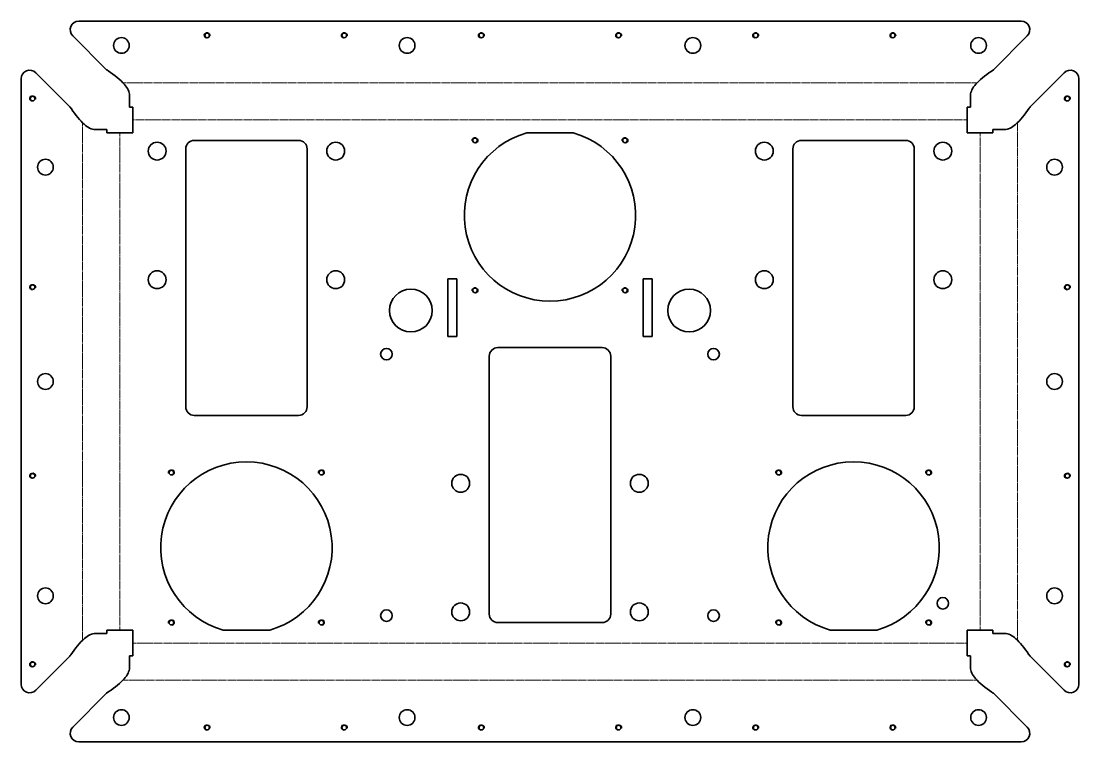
# Model space of a CAD drawing. Header units: millimetres. Extents: x 0 to 740, y 0 to 504.
import ezdxf

# ---------------------------------------------------------------- set-up
doc = ezdxf.new("R2010")
doc.units = ezdxf.units.MM
doc.linetypes.add('Chain', pattern=[13.68, 9.12, -1.14, 2.28, -1.14])
for name, color, linetype, lineweight in [('SIMUMAK Bend Centerline (ISO)', 7, 'Chain', 9), ('SIMUMAK Visible (ISO)', 7, 'Continuous', 35), ('SIMUMAK Visible Narrow (ISO)', 7, 'Continuous', 25)]:
    doc.layers.add(name, color=color, linetype=linetype, lineweight=lineweight)

# ---------------------------------------------------------------- blocks, each defined once
blk = doc.blocks.new('3DF-ASI-V016-BASE001_Sheet_3_3DF-ASI-V016-BASE001')
at = {"layer": 'SIMUMAK Bend Centerline (ISO)', "ltscale": 0.263158}
for p, q in [((-299.03, 209.14), (299.03, 209.14)), ((-327.14, 181.03), (-327.14, -181.03)), ((292, 183.05), (-292, 183.05)), ((327.14, -181.03), (327.14, 181.03)), ((-301.05, -174), (-301.05, 174)), ((301.05, 174), (301.05, -174)), ((-292, -183.05), (292, -183.05)), ((299.03, -209.14), (-299.03, -209.14))]:
    blk.add_line(p, q, dxfattribs=at)
at = {"layer": 'SIMUMAK Visible (ISO)'}
for p, q in [((-329.86, 252.19), (329.86, 252.19)), ((-310.34, 218.19), (-334.1, 241.95)), ((334.1, 241.95), (310.34, 218.19)), ((-359.95, 216.1), (-336.19, 192.34)), ((336.19, 192.34), (359.95, 216.1)), ((-370.19, -211.86), (-370.19, 211.86)), ((370.19, 211.86), (370.19, -211.86)), ((-294.34, 192.1), (-294.34, 200.1)), ((294.34, 192.1), (294.34, 200.1)), ((-292, 192.1), (-294.34, 192.1)), ((-292, 174), (-292, 192.1)), ((292, 174), (292, 192.1)), ((292, 192.1), (294.34, 192.1)), ((-310.1, 176.34), (-318.1, 176.34)), ((-310.1, 174), (-310.1, 176.34)), ((-292, 174), (-310.1, 174)), ((16.28, 174), (-16.28, 174)), ((292, 174), (310.1, 174)), ((310.1, 176.34), (318.1, 176.34)), ((310.1, 174), (310.1, 176.34)), ((-249, 168.75), (-176, 168.75)), ((176, 168.75), (249, 168.75)), ((-255, -17.75), (-255, 162.75)), ((-170, 162.75), (-170, -17.75)), ((170, -17.75), (170, 162.75)), ((255, 162.75), (255, -17.75)), ((-71.6, 31.48), (-71.6, 71.88)), ((-71.6, 71.88), (-65.2, 71.88)), ((-65.2, 71.88), (-65.2, 31.48)), ((65.2, 71.88), (71.6, 71.88)), ((65.2, 31.48), (65.2, 71.88)), ((71.6, 71.88), (71.6, 31.48)), ((-65.2, 31.48), (-71.6, 31.48)), ((71.6, 31.48), (65.2, 31.48)), ((-36.5, 23.75), (36.5, 23.75)), ((-42.5, -162.75), (-42.5, 17.75)), ((42.5, 17.75), (42.5, -162.75)), ((-176, -23.75), (-249, -23.75)), ((249, -23.75), (176, -23.75)), ((36.5, -168.75), (-36.5, -168.75)), ((-310.1, -176.34), (-318.1, -176.34)), ((-310.1, -174), (-310.1, -176.34)), ((-292, -174), (-310.1, -174)), ((-292, -174), (-292, -192.1)), ((-228.78, -174), (-196.22, -174)), ((196.22, -174), (228.78, -174)), ((292, -174), (292, -192.1)), ((292, -174), (310.1, -174)), ((310.1, -174), (310.1, -176.34)), ((310.1, -176.34), (318.1, -176.34)), ((-336.19, -192.34), (-359.95, -216.1)), ((-292, -192.1), (-294.34, -192.1)), ((-294.34, -192.1), (-294.34, -200.1)), ((292, -192.1), (294.34, -192.1)), ((294.34, -192.1), (294.34, -200.1)), ((359.95, -216.1), (336.19, -192.34)), ((-334.1, -241.95), (-310.34, -218.19)), ((310.34, -218.19), (334.1, -241.95)), ((329.86, -252.19), (-329.86, -252.19))]:
    blk.add_line(p, q, dxfattribs=at)
for centre, radius in [((-300, 235.19), 5.5), ((-240, 242.19), 1.62), ((-144, 242.19), 1.62), ((-100, 235.19), 5.5), ((-48, 242.19), 1.62), ((48, 242.19), 1.62), ((100, 235.19), 5.5), ((144, 242.19), 1.62), ((240, 242.19), 1.62), ((300, 235.19), 5.5), ((-362.19, 198), 1.62), ((362.19, 198), 1.62), ((-52.5, 168.75), 1.62), ((52.5, 168.75), 1.62), ((-275, 161.25), 6.25), ((-150, 161.25), 6.25), ((150, 161.25), 6.25), ((275, 161.25), 6.25), ((-353.19, 150), 5.5), ((353.19, 150), 5.5), ((-275, 71.25), 6.25), ((-150, 71.25), 6.25), ((150, 71.25), 6.25), ((275, 71.25), 6.25), ((-362.19, 66), 1.62), ((362.19, 66), 1.62), ((-97.4, 49.68), 15), ((-52.5, 63.75), 1.62), ((52.5, 63.75), 1.62), ((97.4, 49.68), 15), ((-114.5, 19.14), 4.05), ((114.5, 19.14), 4.05), ((-353.19, 0), 5.5), ((353.19, 0), 5.5), ((-362.19, -66), 1.62), ((-265, -63.75), 1.62), ((-160, -63.75), 1.62), ((-62.5, -71.25), 6.25), ((62.5, -71.25), 6.25), ((160, -63.75), 1.62), ((265, -63.75), 1.62), ((362.19, -66), 1.62), ((-353.19, -150), 5.5), ((353.19, -150), 5.5), ((-62.5, -161.25), 6.25), ((62.5, -161.25), 6.25), ((275, -155.25), 4.05), ((-114.5, -163.86), 4.05), ((114.5, -163.86), 4.05), ((-265, -168.75), 1.62), ((-160, -168.75), 1.62), ((160, -168.75), 1.62), ((265, -168.75), 1.62), ((-362.19, -198), 1.62), ((362.19, -198), 1.62), ((-300, -235.19), 5.5), ((-100, -235.19), 5.5), ((100, -235.19), 5.5), ((300, -235.19), 5.5), ((-240, -242.19), 1.62), ((-144, -242.19), 1.62), ((-48, -242.19), 1.62), ((48, -242.19), 1.62), ((144, -242.19), 1.62), ((240, -242.19), 1.62)]:
    blk.add_circle(centre, radius, dxfattribs=at)
at = {"layer": 'SIMUMAK Visible (ISO)', "extrusion": (0, 0, -1)}
for centre, radius, start, end in [((329.86, 246.19), 6, 315, 90), ((-329.86, 246.19), 6, 90, 225), ((364.19, 211.86), 6, 0, 135), ((-364.19, 211.86), 6, 45, 180), ((0, 116.25), 60, 105.74055, 74.25945), ((212.5, -116.25), 60, 285.74055, 254.25945), ((-212.5, -116.25), 60, 285.74055, 254.25945), ((364.19, -211.86), 6, 225, 0), ((-364.19, -211.86), 6, 180, 315), ((329.86, -246.19), 6, 270, 45), ((-329.86, -246.19), 6, 135, 270)]:
    blk.add_arc(centre, radius, start, end, dxfattribs=at)
at = {"layer": 'SIMUMAK Visible (ISO)'}
for centre, start, end in [((-249, 162.75), 90, 180), ((-176, 162.75), 0, 90), ((176, 162.75), 90, 180), ((249, 162.75), 360, 90), ((-36.5, 17.75), 90, 180), ((36.5, 17.75), 360, 90), ((-249, -17.75), 180, 270), ((-176, -17.75), 270, 360), ((176, -17.75), 180, 270), ((249, -17.75), 270, 360), ((-36.5, -162.75), 180, 270), ((36.5, -162.75), 270, 360)]:
    blk.add_arc(centre, 6, start, end, dxfattribs=at)
for points, knots in [([(-294.34, 200.1), (-294.34, 202.71), (-295.62, 205.32), (-297.91, 207.94), (-300.68, 211.11), (-304.91, 214.27), (-309.3, 217.44), (-309.65, 217.69), (-310, 217.94), (-310.34, 218.19)], [0, 0, 0, 0, 0.680849, 0.680849, 0.680849, 1.505852, 1.505852, 1.505852, 1.570796, 1.570796, 1.570796, 1.570796]), ([(310.34, 218.19), (306.15, 215.18), (301.99, 212.16), (299.03, 209.14), (296.46, 206.53), (294.81, 203.91), (294.43, 201.3), (294.37, 200.9), (294.34, 200.5), (294.34, 200.1)], [-1.570796, -1.570796, -1.570796, -1.570796, -0.785398, -0.785398, -0.785398, -0.104549, -0.104549, -0.104549, 0, 0, 0, 0]), ([(-336.19, 192.34), (-333.18, 188.15), (-330.16, 183.99), (-327.14, 181.03), (-324.53, 178.46), (-321.91, 176.81), (-319.3, 176.43), (-318.9, 176.37), (-318.5, 176.34), (-318.1, 176.34)], [-1.570796, -1.570796, -1.570796, -1.570796, -0.785398, -0.785398, -0.785398, -0.104549, -0.104549, -0.104549, 0, 0, 0, 0]), ([(318.1, 176.34), (320.71, 176.34), (323.32, 177.62), (325.94, 179.91), (329.11, 182.68), (332.27, 186.91), (335.44, 191.3), (335.69, 191.65), (335.94, 192), (336.19, 192.34)], [0, 0, 0, 0, 0.680849, 0.680849, 0.680849, 1.505852, 1.505852, 1.505852, 1.570796, 1.570796, 1.570796, 1.570796]), ([(-318.1, -176.34), (-320.71, -176.34), (-323.32, -177.62), (-325.94, -179.91), (-329.11, -182.68), (-332.27, -186.91), (-335.44, -191.3), (-335.69, -191.65), (-335.94, -192), (-336.19, -192.34)], [0, 0, 0, 0, 0.680849, 0.680849, 0.680849, 1.505852, 1.505852, 1.505852, 1.570796, 1.570796, 1.570796, 1.570796]), ([(336.19, -192.34), (333.18, -188.15), (330.16, -183.99), (327.14, -181.03), (324.53, -178.46), (321.91, -176.81), (319.3, -176.43), (318.9, -176.37), (318.5, -176.34), (318.1, -176.34)], [-1.570796, -1.570796, -1.570796, -1.570796, -0.785398, -0.785398, -0.785398, -0.104549, -0.104549, -0.104549, 0, 0, 0, 0]), ([(-310.34, -218.19), (-306.15, -215.18), (-301.99, -212.16), (-299.03, -209.14), (-296.46, -206.53), (-294.81, -203.91), (-294.43, -201.3), (-294.37, -200.9), (-294.34, -200.5), (-294.34, -200.1)], [-1.570796, -1.570796, -1.570796, -1.570796, -0.785398, -0.785398, -0.785398, -0.104549, -0.104549, -0.104549, 0, 0, 0, 0]), ([(294.34, -200.1), (294.34, -202.71), (295.62, -205.32), (297.91, -207.94), (300.68, -211.11), (304.91, -214.27), (309.3, -217.44), (309.65, -217.69), (310, -217.94), (310.34, -218.19)], [0, 0, 0, 0, 0.680849, 0.680849, 0.680849, 1.505852, 1.505852, 1.505852, 1.570796, 1.570796, 1.570796, 1.570796])]:
    blk.add_open_spline(points, degree=3, knots=knots, dxfattribs=at)
at = {"layer": 'SIMUMAK Visible Narrow (ISO)', "extrusion": (0, 0, -1)}
for centre, start, end in [((240, 242.19), 280, 190), ((144, 242.19), 280, 190), ((48, 242.19), 280, 190), ((-48, 242.19), 280, 190), ((-144, 242.19), 280, 190), ((-240, 242.19), 280, 190), ((362.19, 198), 280, 190), ((-362.19, 198), 280, 190), ((52.5, 168.75), 350, 260), ((-52.5, 168.75), 350, 260), ((362.19, 66), 280, 190), ((-362.19, 66), 280, 190), ((52.5, 63.75), 350, 260), ((-52.5, 63.75), 350, 260), ((362.19, -66), 280, 190), ((265, -63.75), 350, 260), ((160, -63.75), 350, 260), ((-160, -63.75), 350, 260), ((-265, -63.75), 350, 260), ((-362.19, -66), 280, 190), ((265, -168.75), 350, 260), ((160, -168.75), 350, 260), ((-160, -168.75), 350, 260), ((-265, -168.75), 350, 260), ((362.19, -198), 280, 190), ((-362.19, -198), 280, 190), ((240, -242.19), 280, 190), ((144, -242.19), 280, 190), ((48, -242.19), 280, 190), ((-48, -242.19), 280, 190), ((-144, -242.19), 280, 190), ((-240, -242.19), 280, 190)]:
    blk.add_arc(centre, 2, start, end, dxfattribs=at)

msp = doc.modelspace()

# ---------------------------------------------------------------- block references
msp.add_blockref('3DF-ASI-V016-BASE001_Sheet_3_3DF-ASI-V016-BASE001', (370.19, 252.19))

doc.saveas('drawing.dxf')
